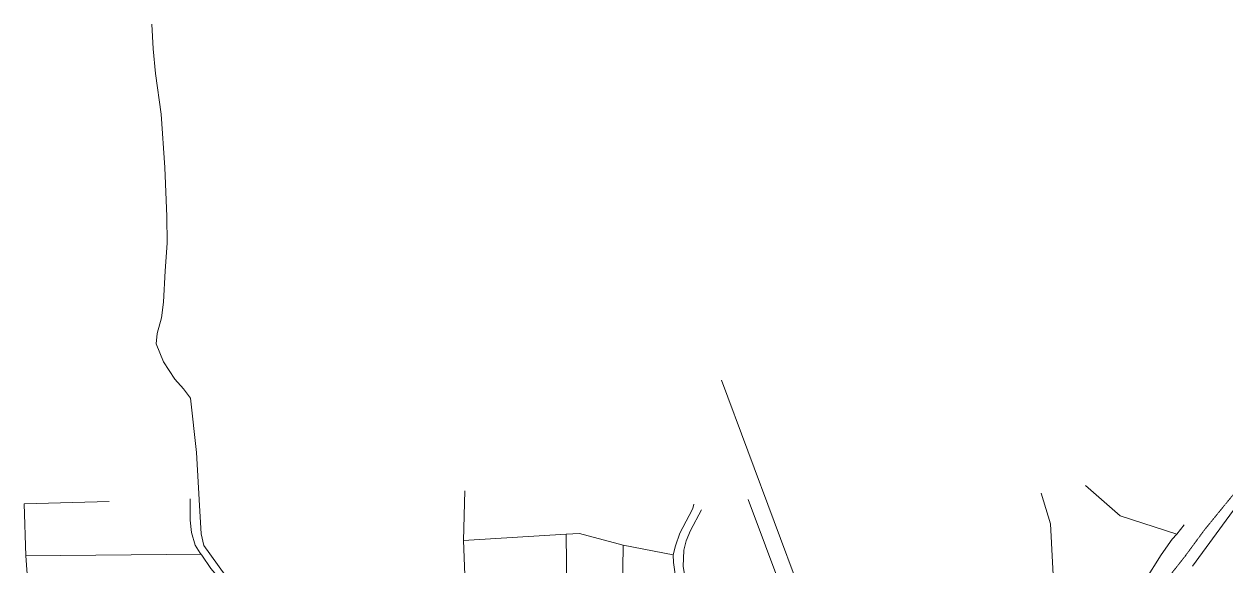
# Model space of a CAD drawing. Header units: millimetres. Extents: x 611710 to 616703, y 1316651 to 1320618.
# Drawn here: x 613699 to 615641, y 1319742 to 1320618 of the extents above; entities that cross this region are included whole.
import ezdxf

# ---------------------------------------------------------------- set-up
doc = ezdxf.new("R2010")
doc.units = ezdxf.units.MM
doc.linetypes.add('HIDDEN', pattern=[0.375, 0.25, -0.125])
doc.layers.add('2', color=7, linetype='Continuous')
doc.layers.add('3', color=7, linetype='Continuous')

msp = doc.modelspace()

# ---------------------------------------------------------------- linework, layer by layer
at = {"layer": '2', "color": 1, "linetype": 'Continuous', "lineweight": 0}
for p, q in [((614826.19782, 1320042.45146), (615001.28682, 1319574.26246)), ((614411.39082, 1319863.53546), (614409.32882, 1319783.20646)), ((614869.64682, 1319849.49046), (614973.29382, 1319571.56046)), ((615663.96482, 1319846.52146), (615587.50582, 1319742.22746)), ((615573.74382, 1319808.91146), (615561.98882, 1319793.78546)), ((614409.32882, 1319783.20646), (614575.16182, 1319793.62746)), ((614575.16182, 1319793.62746), (614577.60282, 1319647.21546)), ((614409.32882, 1319783.20646), (614414.78282, 1319649.50846)), ((614667.41382, 1319775.72046), (614665.62082, 1319599.30646)), ((614667.41382, 1319775.72046), (614748.48382, 1319760.08346)), ((613702.26082, 1319758.48846), (613985.46282, 1319761.33446)), ((613706.74882, 1319697.48846), (613702.26082, 1319758.48846))]:
    msp.add_line(p, q, dxfattribs=at)
for points in [[(613906.10782, 1320617.72146), (613907.99882, 1320577.56146), (613911.66582, 1320537.65846), (613920.99282, 1320472.34446), (613926.82082, 1320386.18146), (613930.34582, 1320306.62446), (613930.71882, 1320263.92046), (613927.54282, 1320218.92346), (613924.88882, 1320168.58846), (613921.40482, 1320142.90946), (613914.61682, 1320117.73446), (613913.13982, 1320101.20946), (613924.65082, 1320072.24846), (613943.27082, 1320044.06146), (613957.28482, 1320028.32246), (613968.24882, 1320013.34246), (613978.14582, 1319925.66046), (613983.21082, 1319840.25846), (613985.87982, 1319793.99946), (613989.74182, 1319775.44946), (614024.67382, 1319727.45946)], [(615561.98882, 1319793.78546), (615470.44482, 1319823.50746), (615414.48382, 1319872.18146)], [(613986.73782, 1319759.68446), (613984.18882, 1319762.98546), (613976.02482, 1319775.93646), (613969.87082, 1319796.51746), (613968.03782, 1319816.34146), (613967.68782, 1319850.65746)], [(615343.00782, 1319859.68746), (615358.08082, 1319810.55446), (615374.66282, 1319490.27146)], [(613702.26082, 1319758.48846), (613699.48582, 1319842.62246), (613836.88882, 1319846.64446)], [(614737.64482, 1319548.83146), (614759.58082, 1319606.82146), (614767.88382, 1319634.79546), (614772.40782, 1319652.08746), (614776.40682, 1319675.47946), (614775.06182, 1319702.42246), (614768.92482, 1319716.90146), (614764.28382, 1319741.55146), (614765.22682, 1319767.73546), (614768.99482, 1319782.73846), (614776.31282, 1319799.78046), (614793.99982, 1319833.10646)], [(614781.78382, 1319841.98546), (614779.77082, 1319835.11846), (614774.21382, 1319823.92546), (614758.79982, 1319795.17846), (614751.99782, 1319775.08646), (614748.48382, 1319760.08346)], [(614575.16182, 1319793.62746), (614597.00282, 1319794.67746), (614667.41382, 1319775.72046)], [(615561.98882, 1319793.78546), (615554.72282, 1319785.57146), (615536.73982, 1319760.46346), (615510.07082, 1319718.48446), (615481.90882, 1319673.94846), (615463.90082, 1319650.87346), (615432.29082, 1319597.40346), (615403.17482, 1319547.77346), (615374.66282, 1319490.27146)], [(614060.39182, 1319670.82846), (614036.18282, 1319699.26146), (614021.15182, 1319715.25346), (614001.52982, 1319738.10046), (613986.73782, 1319759.68446)], [(614748.48382, 1319760.08346), (614748.77182, 1319748.13746), (614751.88382, 1319725.26446), (614758.54382, 1319704.93946), (614763.65882, 1319692.74546), (614765.72982, 1319678.76746), (614760.73682, 1319647.49446), (614752.91882, 1319627.40146), (614743.58782, 1319603.49246)]]:
    msp.add_lwpolyline(points, dxfattribs=at)
at = {"layer": '3', "color": 1, "linetype": 'HIDDEN', "lineweight": 0}
msp.add_lwpolyline([(615888.11382, 1320171.54246), (615875.28582, 1320182.07146), (615831.57582, 1320121.09546), (615791.59982, 1320045.42146), (615751.56682, 1319995.41446), (615707.35782, 1319933.67046), (615657.16782, 1319862.45546), (615606.85982, 1319800.89646), (615575.37582, 1319758.10246), (615536.35182, 1319708.61446), (615485.25782, 1319649.08046), (615455.38982, 1319598.67946), (615418.65782, 1319548.70946), (615393.66482, 1319515.13646), (615374.66282, 1319490.27146)], dxfattribs=at)

doc.saveas('drawing.dxf')
